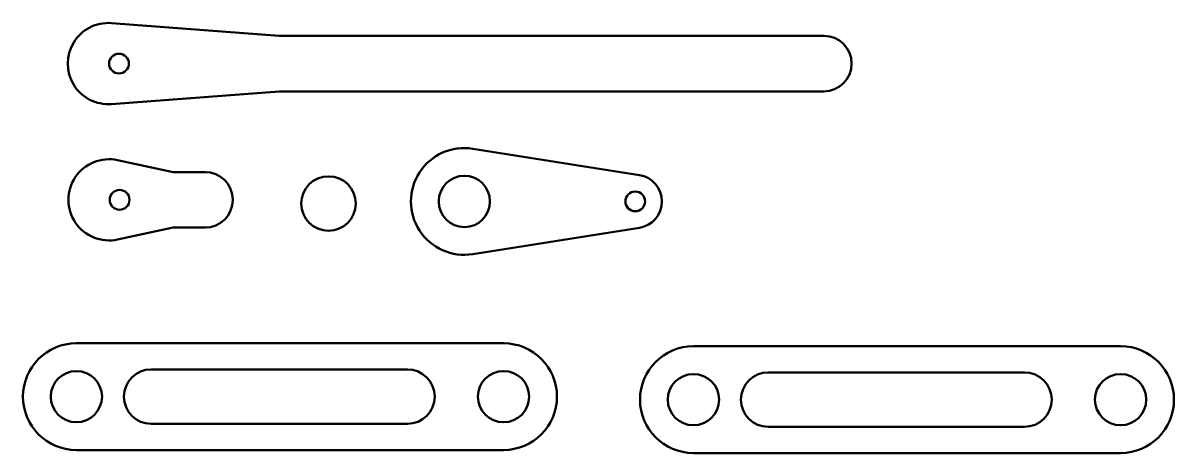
# Model space of a CAD drawing. Header units: millimetres. Extents: x 44 to 151, y 474 to 515.
import ezdxf

# ---------------------------------------------------------------- set-up
doc = ezdxf.new("R2010")
doc.units = ezdxf.units.MM
doc.layers.add('Visible (ANSI)', color=7, linetype='Continuous', lineweight=50)

msp = doc.modelspace()

# ---------------------------------------------------------------- linework, layer by layer
at = {"layer": 'Visible (ANSI)'}
for p, q in [((67.68, 513.45), (51.97, 514.64)), ((118.68, 513.45), (67.68, 513.45)), ((51.97, 507.06), (67.68, 508.25)), ((67.68, 508.25), (118.68, 508.25)), ((101.41, 500.41), (85.8, 502.88)), ((57.74, 500.69), (52.54, 501.81)), ((60.74, 500.69), (57.74, 500.69)), ((52.54, 494.38), (57.74, 495.49)), ((57.74, 495.49), (60.74, 495.49)), ((85.8, 493), (101.41, 495.47)), ((88.69, 484.66), (48.69, 484.66)), ((146.47, 484.38), (106.47, 484.38)), ((55.69, 482.21), (79.69, 482.21)), ((113.47, 481.93), (137.47, 481.93)), ((79.69, 477.11), (55.69, 477.11)), ((137.47, 476.83), (113.47, 476.83)), ((48.69, 474.66), (88.69, 474.66)), ((106.47, 474.38), (146.47, 474.38))]:
    msp.add_line(p, q, dxfattribs=at)
for centre, radius in [((52.68, 510.85), 0.925), ((72.3, 497.74), 2.55), ((85.02, 497.94), 2.4), ((52.74, 498.09), 0.925), ((101.02, 497.94), 0.925), ((48.69, 479.66), 2.4), ((88.69, 479.66), 2.4), ((106.47, 479.38), 2.4), ((146.47, 479.38), 2.4)]:
    msp.add_circle(centre, radius, dxfattribs=at)
for centre, radius, start, end in [((51.68, 510.85), 3.8, 85.6722, 274.3278), ((118.68, 510.85), 2.6, 270, 90), ((85.02, 497.94), 5, 81.0107, 278.9893), ((51.74, 498.09), 3.8, 77.8994, 282.1006), ((60.74, 498.09), 2.6, 270, 90), ((101.02, 497.94), 2.5, 278.9893, 81.0107), ((48.69, 479.66), 5, 90, 270), ((88.69, 479.66), 5, 270, 90), ((106.47, 479.38), 5, 90, 270), ((146.47, 479.38), 5, 270, 90), ((55.69, 479.66), 2.55, 90, 270), ((79.69, 479.66), 2.55, 270, 90), ((113.47, 479.38), 2.55, 90, 270), ((137.47, 479.38), 2.55, 270, 90)]:
    msp.add_arc(centre, radius, start, end, dxfattribs=at)

doc.saveas('drawing.dxf')
